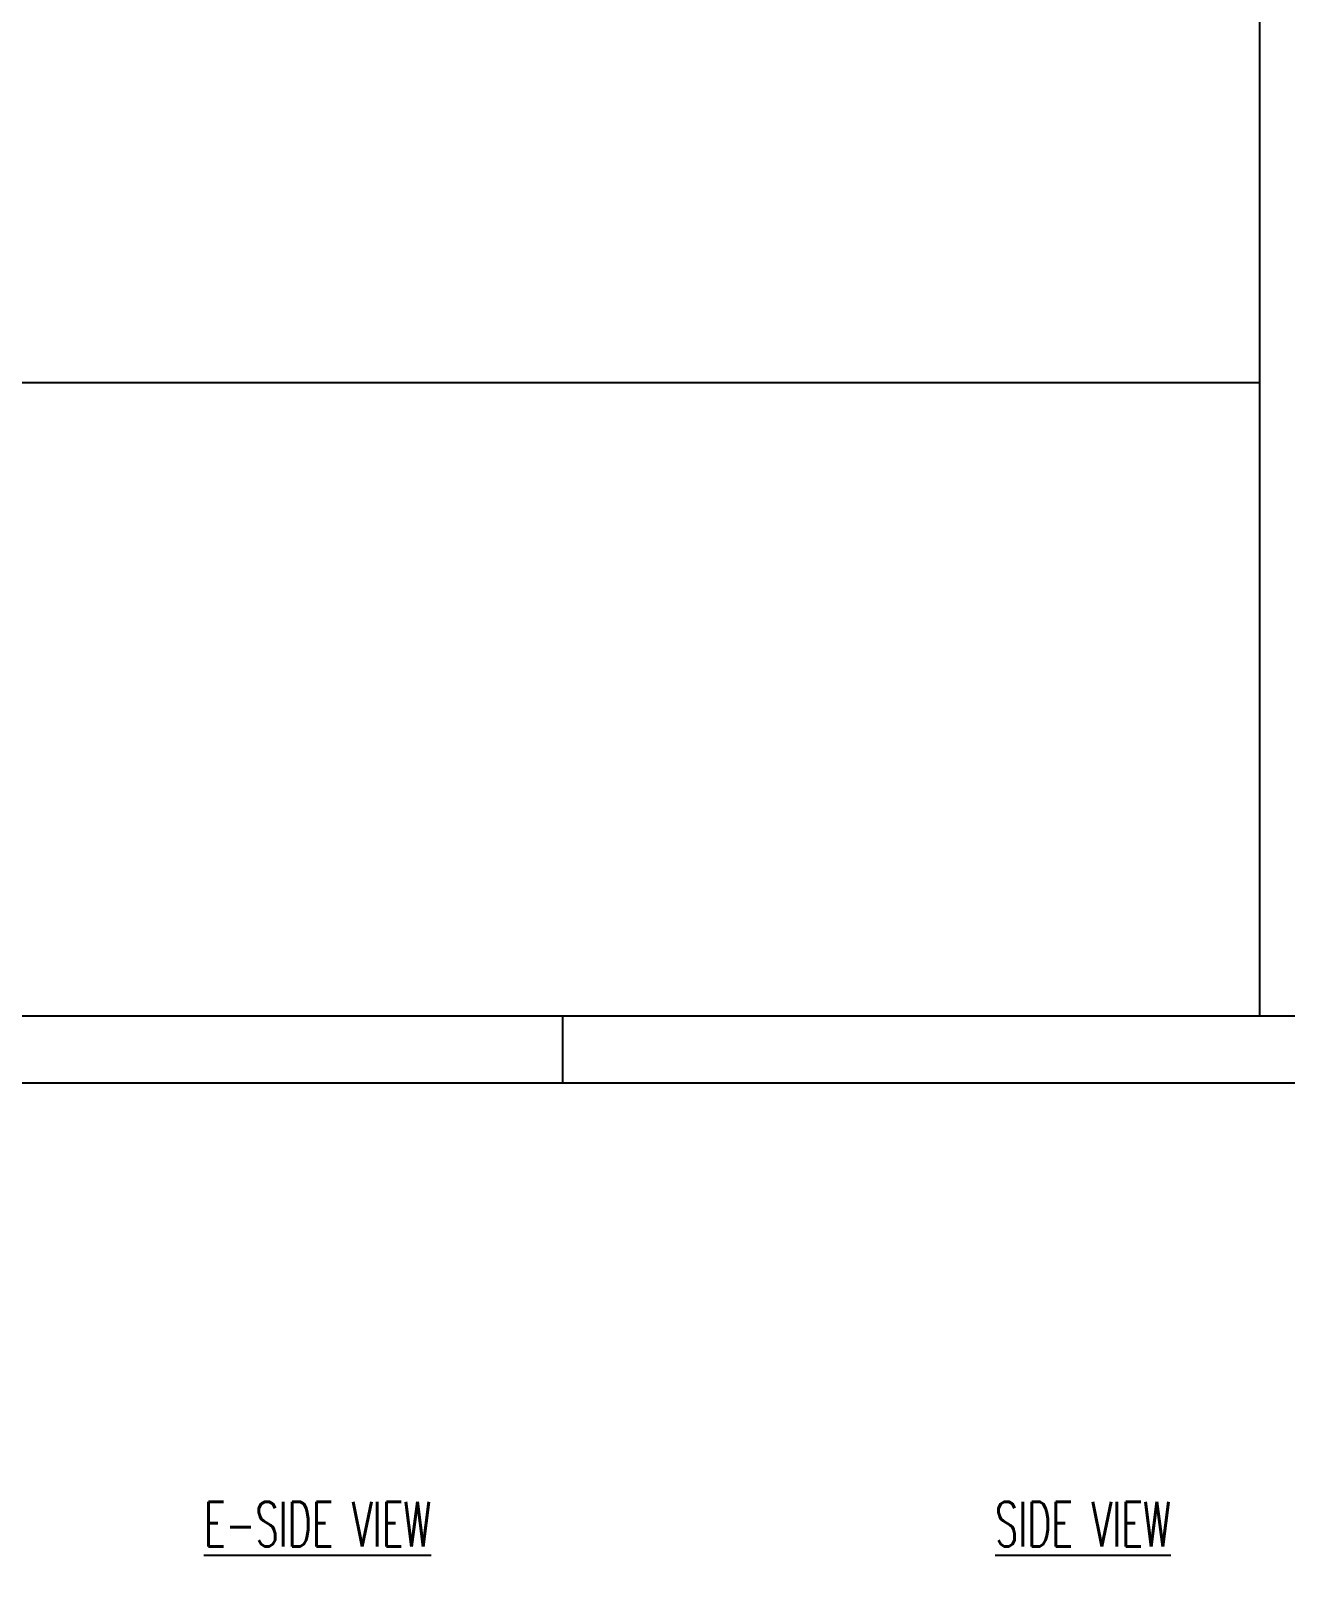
# Model space of a CAD drawing. Header units: millimetres. Extents: x 28713 to 59118, y -54378 to -19615.
# Drawn here: x 38809 to 40215, y -42998 to -41258 of the extents above; entities that cross this region are included whole.
import ezdxf
from ezdxf.enums import TextEntityAlignment as Align

# ---------------------------------------------------------------- set-up
doc = ezdxf.new("R2010")
doc.units = ezdxf.units.MM
doc.header["$LTSCALE"] = 3
for name, color, linetype in [('@.TEXT', 7, 'Continuous'), ('@.VISIBLE', 7, 'Continuous'), ('dim', 7, 'Continuous')]:
    doc.layers.add(name, color=color, linetype=linetype)
doc.styles.add('Ann_w01', font='romans.shx', dxfattribs={"width": 0.6, "bigfont": 'chineset.shx'})
doc.styles.add('Arial', font='arial.ttf')

# ---------------------------------------------------------------- blocks, each defined once
blk = doc.blocks.new('KHUNG BAN VE (Made by Tung)')
at = {"layer": '@.VISIBLE', "color": 8}
blk.add_line((221.25, 207), (221.25, 210), dxfattribs=at)
for points in [[(0, 0), (297, 0), (297, 210), (0, 210)], [(3, 3), (294, 3), (294, 207), (3, 207)]]:
    blk.add_lwpolyline(points, close=True, dxfattribs=at)
at = {"layer": '@.TEXT', "color": 1, "style": 'Arial'}
for tag, height, p in [('DESIGNER_NAME', 2, (38, 15.5)), ('PROJECT_CODE', 2, (258.5, 15.5)), ('SCALE', 2, (289, 15.5)), ('APPROVED_NAME', 2, (38, 10.5)), ('CUSTOMER_NAME', 2, (258.5, 10.5)), ('PAGE', 2, (289, 10.5)), ('DRAWING_NAME', 4, (173, 8)), ('TOTAL', 2, (289, 5.5))]:
    blk.add_attdef(tag, text='', height=height, dxfattribs=at).set_placement(p, align=Align.MIDDLE_CENTER)

msp = doc.modelspace()

# ---------------------------------------------------------------- linework, layer by layer
msp.add_line((37480.91, -41652.2), (40185.4, -41652.2))
msp.add_lwpolyline([(37480.91, -39363.81), (40185.4, -39363.81), (40185.4, -42362.55), (37480.91, -42362.55)], close=True)

# ---------------------------------------------------------------- block references
at = {"layer": '@.VISIBLE', "xscale": 25, "yscale": 25, "zscale": 25}
msp.add_blockref('KHUNG BAN VE (Made by Tung)', (33873.47, -47612.55), dxfattribs=at)

# ---------------------------------------------------------------- texts
at = {"layer": 'dim', "color": 2, "char_height": 50, "attachment_point": 5, "style": 'Ann_w01'}
for s, insert in [('\\A1;{\\LE-SIDE VIEW}', (39129.92, -42931.83)), ('\\A1;{\\LSIDE VIEW}', (39987.49, -42931.83))]:
    msp.add_mtext(s, dxfattribs=dict(at, insert=insert))

doc.saveas('drawing.dxf')
